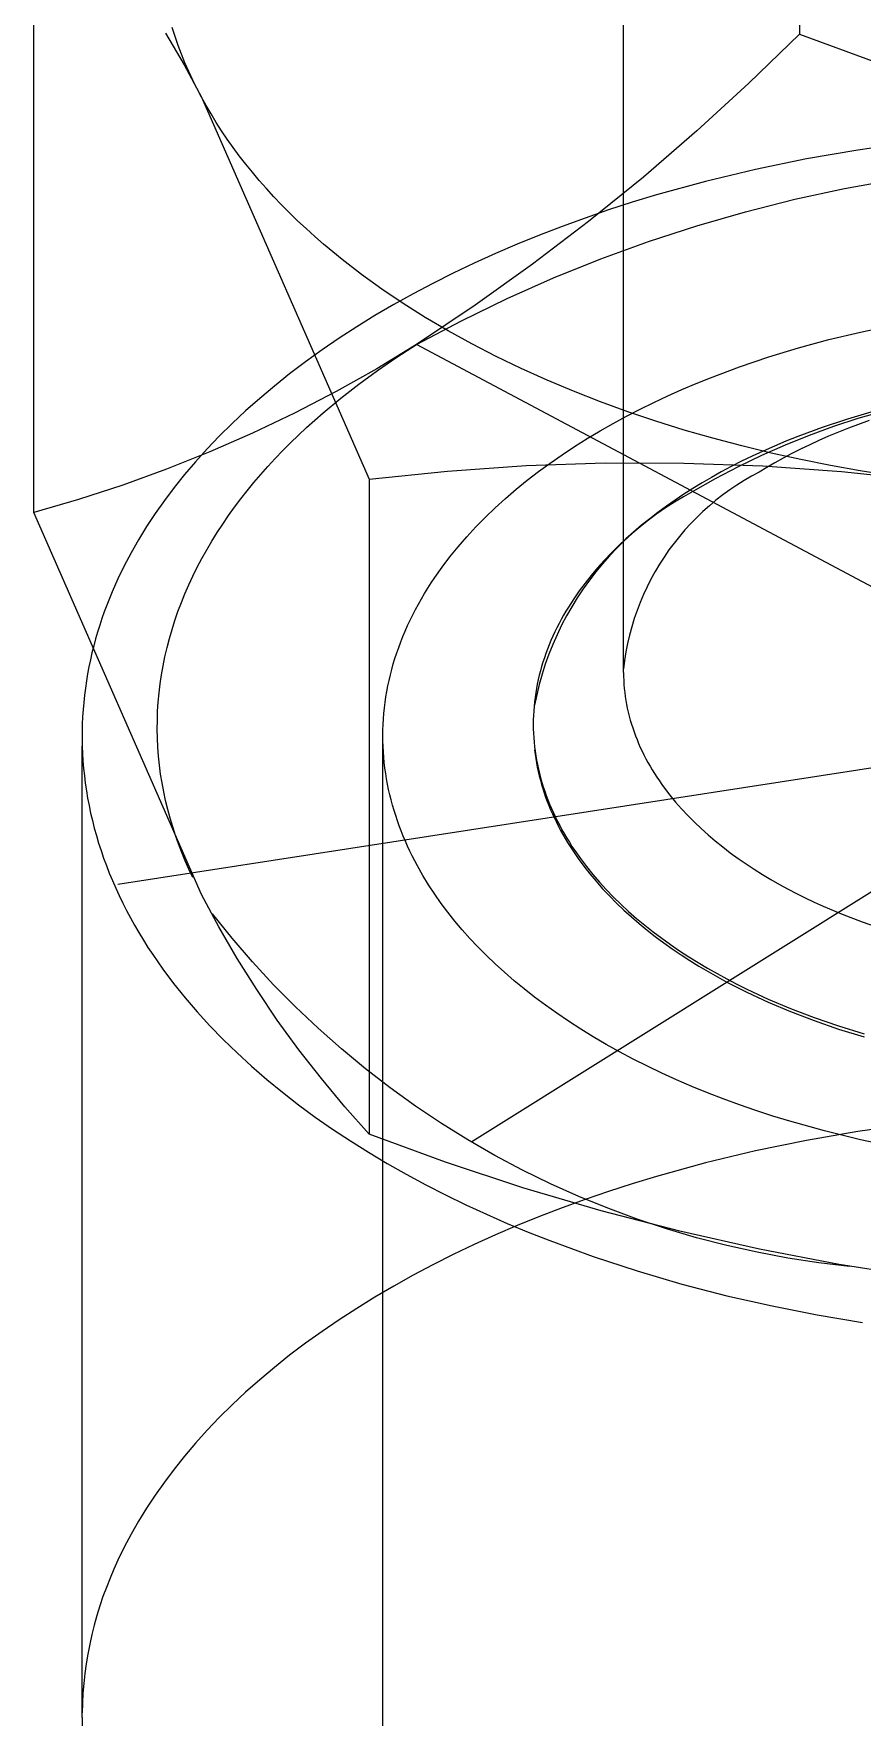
# Model space of a CAD drawing. Header units: inches. Extents: x -4 to 200, y 0 to 129.
# Drawn here: x 168.0906 to 168.2841, y 85.8769 to 86.2705 of the extents above; entities that cross this region are included whole.
import ezdxf

# ---------------------------------------------------------------- set-up
doc = ezdxf.new("R2010")
doc.units = ezdxf.units.IN
doc.layers.add('ZANO_R', color=7, linetype='Continuous', lineweight=0)

msp = doc.modelspace()

# ---------------------------------------------------------------- linework, layer by layer
at = {"layer": 'ZANO_R'}
for p, q in [((168.2694, 86.42348), (168.2694, 86.27037)), ((168.22832, 86.12117), (168.22832, 86.40963)), ((168.09058, 86.15854), (168.09058, 86.31165)), ((168.12358, 86.2698), (168.12292, 86.27188)), ((168.12138, 86.27058), (168.12569, 86.26318)), ((168.12431, 86.26773), (168.12358, 86.2698)), ((168.12508, 86.26567), (168.12431, 86.26773)), ((168.2694, 86.27037), (168.2576, 86.25887)), ((168.2694, 86.27037), (168.28725, 86.26381)), ((168.12591, 86.26363), (168.12508, 86.26567)), ((168.12569, 86.26318), (168.12975, 86.25563)), ((168.1268, 86.26161), (168.12591, 86.26363)), ((168.12773, 86.2596), (168.1268, 86.26161)), ((168.12872, 86.25761), (168.12773, 86.2596)), ((168.12975, 86.25563), (168.12872, 86.25761)), ((168.13084, 86.25367), (168.12975, 86.25563)), ((168.12975, 86.25563), (168.16892, 86.16632)), ((168.2576, 86.25887), (168.24545, 86.24773)), ((168.13199, 86.2517), (168.13084, 86.25367)), ((168.13319, 86.24974), (168.13199, 86.2517)), ((168.13446, 86.24778), (168.13319, 86.24974)), ((168.13578, 86.24583), (168.13446, 86.24778)), ((168.24545, 86.24773), (168.23298, 86.23696)), ((168.13716, 86.24389), (168.13578, 86.24583)), ((168.1386, 86.24195), (168.13716, 86.24389)), ((168.29519, 86.245), (168.28308, 86.24328)), ((168.1401, 86.24001), (168.1386, 86.24195)), ((168.14166, 86.23809), (168.1401, 86.24001)), ((168.27105, 86.2412), (168.25916, 86.23875)), ((168.28308, 86.24328), (168.27105, 86.2412)), ((168.14327, 86.23617), (168.14166, 86.23809)), ((168.14495, 86.23426), (168.14327, 86.23617)), ((168.23298, 86.23696), (168.22018, 86.22657)), ((168.24746, 86.23594), (168.23599, 86.23277)), ((168.25916, 86.23875), (168.24746, 86.23594)), ((168.27993, 86.23426), (168.29161, 86.23635)), ((168.14668, 86.23237), (168.14495, 86.23426)), ((168.14847, 86.23048), (168.14668, 86.23237)), ((168.23599, 86.23277), (168.23036, 86.23106)), ((168.25682, 86.22886), (168.26833, 86.23176)), ((168.26833, 86.23176), (168.27993, 86.23426)), ((168.15032, 86.22861), (168.14847, 86.23048)), ((168.15222, 86.22675), (168.15032, 86.22861)), ((168.22481, 86.22926), (168.21934, 86.22738)), ((168.23036, 86.23106), (168.22481, 86.22926)), ((168.24542, 86.22557), (168.25682, 86.22886)), ((168.15419, 86.2249), (168.15222, 86.22675)), ((168.15621, 86.22307), (168.15419, 86.2249)), ((168.22018, 86.22657), (168.20708, 86.21658)), ((168.21396, 86.22543), (168.20867, 86.22339)), ((168.21934, 86.22738), (168.21396, 86.22543)), ((168.23414, 86.22189), (168.24542, 86.22557)), ((168.15828, 86.22126), (168.15621, 86.22307)), ((168.1626, 86.21768), (168.15828, 86.22126)), ((168.20348, 86.22128), (168.19839, 86.21909)), ((168.20867, 86.22339), (168.20348, 86.22128)), ((168.22299, 86.21782), (168.23414, 86.22189)), ((168.16714, 86.21417), (168.1626, 86.21768)), ((168.19341, 86.21683), (168.18854, 86.2145)), ((168.19839, 86.21909), (168.19341, 86.21683)), ((168.20708, 86.21658), (168.19368, 86.20699)), ((168.21199, 86.21338), (168.22299, 86.21782)), ((168.17189, 86.21074), (168.16714, 86.21417)), ((168.18379, 86.21211), (168.17916, 86.20966)), ((168.18854, 86.2145), (168.18379, 86.21211)), ((168.20115, 86.20855), (168.21199, 86.21338)), ((168.17685, 86.2074), (168.17189, 86.21074)), ((168.17916, 86.20966), (168.17465, 86.20714)), ((168.19048, 86.20336), (168.20115, 86.20855)), ((168.17027, 86.20457), (168.16601, 86.20194)), ((168.17465, 86.20714), (168.17027, 86.20457)), ((168.182, 86.20415), (168.17685, 86.2074)), ((168.19368, 86.20699), (168.17999, 86.1978)), ((168.18735, 86.201), (168.182, 86.20415)), ((168.19288, 86.01154), (168.5026, 86.20525)), ((168.16601, 86.20194), (168.16189, 86.19926)), ((168.17999, 86.1978), (168.19048, 86.20336)), ((168.19288, 86.19795), (168.18735, 86.201)), ((168.27629, 86.19895), (168.28364, 86.20073)), ((168.28364, 86.20073), (168.29125, 86.20233)), ((168.15791, 86.19654), (168.15406, 86.19377)), ((168.16189, 86.19926), (168.15791, 86.19654)), ((168.17999, 86.1978), (168.17068, 86.19216)), ((168.17536, 86.19482), (168.17999, 86.1978)), ((168.51549, 86.01899), (168.17999, 86.1978)), ((168.19859, 86.19501), (168.19288, 86.19795)), ((168.26229, 86.19491), (168.26921, 86.19702)), ((168.26921, 86.19702), (168.27629, 86.19895)), ((168.15406, 86.19377), (168.15035, 86.19096)), ((168.17068, 86.19216), (168.16119, 86.18683)), ((168.17086, 86.19173), (168.17536, 86.19482)), ((168.20445, 86.19219), (168.19859, 86.19501)), ((168.21048, 86.18948), (168.20445, 86.19219)), ((168.24862, 86.19003), (168.25541, 86.19258)), ((168.25541, 86.19258), (168.26229, 86.19491)), ((168.15035, 86.19096), (168.14678, 86.18811)), ((168.16227, 86.18525), (168.16649, 86.18854)), ((168.16649, 86.18854), (168.17086, 86.19173)), ((168.21664, 86.18689), (168.21048, 86.18948)), ((168.24194, 86.18726), (168.24527, 86.18867)), ((168.24527, 86.18867), (168.24862, 86.19003)), ((168.14336, 86.18523), (168.14007, 86.18232)), ((168.14678, 86.18811), (168.14336, 86.18523)), ((168.16119, 86.18683), (168.15152, 86.1818)), ((168.1582, 86.18187), (168.16227, 86.18525)), ((168.22294, 86.18443), (168.21664, 86.18689)), ((168.22935, 86.1821), (168.22294, 86.18443)), ((168.2354, 86.18426), (168.23865, 86.18579)), ((168.23865, 86.18579), (168.24194, 86.18726)), ((168.14007, 86.18232), (168.13693, 86.17938)), ((168.15152, 86.1818), (168.1417, 86.1771)), ((168.15429, 86.17839), (168.1582, 86.18187)), ((168.22591, 86.17935), (168.22902, 86.18104)), ((168.22902, 86.18104), (168.23219, 86.18268)), ((168.23588, 86.1799), (168.22935, 86.1821)), ((168.23219, 86.18268), (168.2354, 86.18426)), ((168.28066, 86.18039), (168.27472, 86.17842)), ((168.28306, 86.1805), (168.27732, 86.17864)), ((168.28684, 86.18222), (168.28066, 86.18039)), ((168.28887, 86.18217), (168.28306, 86.1805)), ((168.13393, 86.17641), (168.13108, 86.17343)), ((168.1417, 86.1771), (168.13173, 86.17272)), ((168.13693, 86.17938), (168.13393, 86.17641)), ((168.15056, 86.17483), (168.1524, 86.17662)), ((168.1524, 86.17662), (168.15429, 86.17839)), ((168.21984, 86.17581), (168.22285, 86.17761)), ((168.22285, 86.17761), (168.22591, 86.17935)), ((168.2425, 86.17783), (168.23588, 86.1799)), ((168.24921, 86.1759), (168.2425, 86.17783)), ((168.27164, 86.17658), (168.26604, 86.17432)), ((168.27472, 86.17842), (168.26902, 86.17631)), ((168.27732, 86.17864), (168.27164, 86.17658)), ((168.27849, 86.17734), (168.2762, 86.17638)), ((168.28083, 86.17828), (168.27849, 86.17734)), ((168.28567, 86.18007), (168.28083, 86.17828)), ((168.13173, 86.17272), (168.12162, 86.16867)), ((168.13108, 86.17343), (168.12837, 86.17042)), ((168.147, 86.17118), (168.14875, 86.17301)), ((168.14875, 86.17301), (168.15056, 86.17483)), ((168.21403, 86.17206), (168.2169, 86.17396)), ((168.2169, 86.17396), (168.21984, 86.17581)), ((168.25598, 86.17411), (168.24921, 86.1759)), ((168.26282, 86.17245), (168.25598, 86.17411)), ((168.26095, 86.17291), (168.2584, 86.17172)), ((168.26604, 86.17432), (168.26052, 86.17188)), ((168.26358, 86.17407), (168.26095, 86.17291)), ((168.26626, 86.1752), (168.26358, 86.17407)), ((168.26902, 86.17631), (168.26626, 86.1752)), ((168.26969, 86.17335), (168.26763, 86.1723)), ((168.2718, 86.17438), (168.26969, 86.17335)), ((168.27397, 86.17539), (168.2718, 86.17438)), ((168.2762, 86.17638), (168.27397, 86.17539)), ((168.12162, 86.16867), (168.11139, 86.16496)), ((168.12837, 86.17042), (168.1258, 86.16741)), ((168.14363, 86.16745), (168.14529, 86.16932)), ((168.14529, 86.16932), (168.147, 86.17118)), ((168.18724, 86.16823), (168.20561, 86.1695)), ((168.20561, 86.1695), (168.22401, 86.17012)), ((168.20849, 86.16811), (168.21123, 86.17011)), ((168.21123, 86.17011), (168.21403, 86.17206)), ((168.22401, 86.17012), (168.24242, 86.17011)), ((168.24242, 86.17011), (168.26083, 86.16946)), ((168.25509, 86.16924), (168.24975, 86.16642)), ((168.25349, 86.16928), (168.25114, 86.16802)), ((168.25591, 86.17051), (168.25349, 86.16928)), ((168.26052, 86.17188), (168.25509, 86.16924)), ((168.2584, 86.17172), (168.25591, 86.17051)), ((168.26182, 86.16905), (168.26, 86.16794)), ((168.26083, 86.16946), (168.27919, 86.16816)), ((168.26369, 86.17015), (168.26182, 86.16905)), ((168.26971, 86.17093), (168.26282, 86.17245)), ((168.26563, 86.17123), (168.26369, 86.17015)), ((168.26763, 86.1723), (168.26563, 86.17123)), ((168.27663, 86.16955), (168.26971, 86.17093)), ((168.28358, 86.1683), (168.27663, 86.16955)), ((168.11139, 86.16496), (168.10104, 86.16158)), ((168.1258, 86.16741), (168.12337, 86.16438)), ((168.14046, 86.16364), (168.14202, 86.16555)), ((168.14202, 86.16555), (168.14363, 86.16745)), ((168.16892, 86.16632), (168.18724, 86.16823)), ((168.16892, 86.16632), (168.16892, 86.01321)), ((168.20326, 86.16397), (168.20584, 86.16607)), ((168.20584, 86.16607), (168.20849, 86.16811)), ((168.24975, 86.16642), (168.24451, 86.16342)), ((168.24665, 86.16545), (168.24451, 86.16414)), ((168.24886, 86.16675), (168.24665, 86.16545)), ((168.25114, 86.16802), (168.24886, 86.16675)), ((168.25479, 86.16493), (168.25312, 86.16381)), ((168.25649, 86.16599), (168.25479, 86.16493)), ((168.25823, 86.167), (168.25649, 86.16599)), ((168.26, 86.16794), (168.25823, 86.167)), ((168.27919, 86.16816), (168.2975, 86.16622)), ((168.29054, 86.1672), (168.28358, 86.1683)), ((168.10104, 86.16158), (168.09058, 86.15854)), ((168.12109, 86.16134), (168.11894, 86.15829)), ((168.12337, 86.16438), (168.12109, 86.16134)), ((168.13749, 86.15977), (168.13895, 86.16171)), ((168.13895, 86.16171), (168.14046, 86.16364)), ((168.19837, 86.15965), (168.20077, 86.16183)), ((168.20077, 86.16183), (168.20326, 86.16397)), ((168.24022, 86.16097), (168.23814, 86.15963)), ((168.24037, 86.16143), (168.23835, 86.16002)), ((168.24235, 86.16223), (168.24022, 86.16097)), ((168.24242, 86.16281), (168.24037, 86.16143)), ((168.24451, 86.16342), (168.24235, 86.16223)), ((168.24451, 86.16414), (168.24242, 86.16281)), ((168.24991, 86.16141), (168.24837, 86.16013)), ((168.2515, 86.16264), (168.24991, 86.16141)), ((168.25312, 86.16381), (168.2515, 86.16264)), ((168.12975, 86.06922), (168.09058, 86.15854)), ((168.11894, 86.15829), (168.11693, 86.15524)), ((168.13474, 86.15583), (168.13609, 86.15781)), ((168.13609, 86.15781), (168.13749, 86.15977)), ((168.19384, 86.15517), (168.19606, 86.15743)), ((168.19606, 86.15743), (168.19837, 86.15965)), ((168.23413, 86.15675), (168.2322, 86.15521)), ((168.23443, 86.15708), (168.23253, 86.15555)), ((168.23611, 86.15823), (168.23413, 86.15675)), ((168.23637, 86.15857), (168.23443, 86.15708)), ((168.23814, 86.15963), (168.23611, 86.15823)), ((168.23835, 86.16002), (168.23637, 86.15857)), ((168.24543, 86.15741), (168.24403, 86.15597)), ((168.24688, 86.15879), (168.24543, 86.15741)), ((168.24837, 86.16013), (168.24688, 86.15879)), ((168.11693, 86.15524), (168.11506, 86.15219)), ((168.13219, 86.15183), (168.13344, 86.15384)), ((168.13344, 86.15384), (168.13474, 86.15583)), ((168.18969, 86.15053), (168.19171, 86.15287)), ((168.19171, 86.15287), (168.19384, 86.15517)), ((168.23033, 86.1536), (168.22851, 86.15193)), ((168.23069, 86.15398), (168.22889, 86.15238)), ((168.2322, 86.15521), (168.23033, 86.1536)), ((168.23253, 86.15555), (168.23069, 86.15398)), ((168.24137, 86.15297), (168.24013, 86.1514)), ((168.24267, 86.15449), (168.24137, 86.15297)), ((168.24403, 86.15597), (168.24267, 86.15449)), ((168.11333, 86.14915), (168.11173, 86.1461)), ((168.11506, 86.15219), (168.11333, 86.14915)), ((168.12987, 86.14778), (168.131, 86.14981)), ((168.131, 86.14981), (168.13219, 86.15183)), ((168.18777, 86.14816), (168.18969, 86.15053)), ((168.22547, 86.14907), (168.22384, 86.14736)), ((168.22675, 86.1502), (168.22505, 86.14841)), ((168.22715, 86.15074), (168.22547, 86.14907)), ((168.22851, 86.15193), (168.22675, 86.1502)), ((168.22889, 86.15238), (168.22715, 86.15074)), ((168.23893, 86.14979), (168.23779, 86.14813)), ((168.24013, 86.1514), (168.23893, 86.14979)), ((168.11173, 86.1461), (168.11026, 86.14307)), ((168.11026, 86.07165), (168.58523, 86.14513)), ((168.12777, 86.14368), (168.12879, 86.14574)), ((168.12879, 86.14574), (168.12987, 86.14778)), ((168.18424, 86.14333), (168.18595, 86.14576)), ((168.18595, 86.14576), (168.18777, 86.14816)), ((168.22227, 86.14562), (168.22077, 86.14385)), ((168.22341, 86.14656), (168.22184, 86.14465)), ((168.22384, 86.14736), (168.22227, 86.14562)), ((168.22505, 86.14841), (168.22341, 86.14656)), ((168.23671, 86.14645), (168.23569, 86.14472)), ((168.23779, 86.14813), (168.23671, 86.14645)), ((168.11026, 86.14307), (168.1089, 86.14002)), ((168.12591, 86.13955), (168.12681, 86.14162)), ((168.12681, 86.14162), (168.12777, 86.14368)), ((168.18263, 86.14088), (168.18342, 86.14211)), ((168.18342, 86.14211), (168.18424, 86.14333)), ((168.21934, 86.14204), (168.21797, 86.14021)), ((168.22034, 86.14269), (168.2189, 86.14069)), ((168.22077, 86.14385), (168.21934, 86.14204)), ((168.22184, 86.14465), (168.22034, 86.14269)), ((168.23383, 86.14117), (168.23299, 86.13935)), ((168.23473, 86.14296), (168.23383, 86.14117)), ((168.23569, 86.14472), (168.23473, 86.14296)), ((168.10826, 86.13847), (168.10765, 86.13692)), ((168.1089, 86.14002), (168.10826, 86.13847)), ((168.12427, 86.13538), (168.12506, 86.13747)), ((168.12506, 86.13747), (168.12591, 86.13955)), ((168.17976, 86.1359), (168.18043, 86.13715)), ((168.18043, 86.13715), (168.18114, 86.1384)), ((168.18114, 86.1384), (168.18187, 86.13964)), ((168.18187, 86.13964), (168.18263, 86.14088)), ((168.21668, 86.13834), (168.21546, 86.13645)), ((168.21753, 86.13863), (168.21624, 86.13653)), ((168.21797, 86.14021), (168.21668, 86.13834)), ((168.2189, 86.14069), (168.21753, 86.13863)), ((168.23221, 86.1375), (168.23149, 86.13563)), ((168.23299, 86.13935), (168.23221, 86.1375)), ((168.10652, 86.13378), (168.10599, 86.1322)), ((168.10707, 86.13536), (168.10652, 86.13378)), ((168.10765, 86.13692), (168.10707, 86.13536)), ((168.12288, 86.13118), (168.12355, 86.13328)), ((168.12355, 86.13328), (168.12427, 86.13538)), ((168.1779, 86.13211), (168.17849, 86.13338)), ((168.17849, 86.13338), (168.17911, 86.13464)), ((168.17911, 86.13464), (168.17976, 86.1359)), ((168.21378, 86.13356), (168.21326, 86.13259)), ((168.21432, 86.13453), (168.21378, 86.13356)), ((168.21502, 86.13438), (168.21387, 86.13219)), ((168.21488, 86.13549), (168.21432, 86.13453)), ((168.21546, 86.13645), (168.21488, 86.13549)), ((168.21624, 86.13653), (168.21502, 86.13438)), ((168.23084, 86.13373), (168.23026, 86.13181)), ((168.23149, 86.13563), (168.23084, 86.13373)), ((168.1055, 86.1306), (168.10503, 86.129)), ((168.10599, 86.1322), (168.1055, 86.1306)), ((168.12227, 86.12907), (168.12288, 86.13118)), ((168.17629, 86.12829), (168.1768, 86.12957)), ((168.1768, 86.12957), (168.17733, 86.13084)), ((168.17733, 86.13084), (168.1779, 86.13211)), ((168.21181, 86.12963), (168.21137, 86.12863)), ((168.21227, 86.13062), (168.21181, 86.12963)), ((168.2128, 86.12997), (168.21181, 86.1277)), ((168.21275, 86.13161), (168.21227, 86.13062)), ((168.21326, 86.13259), (168.21275, 86.13161)), ((168.21387, 86.13219), (168.2128, 86.12997)), ((168.22974, 86.12988), (168.22929, 86.12792)), ((168.23026, 86.13181), (168.22974, 86.12988)), ((168.10419, 86.12576), (168.10382, 86.12412)), ((168.1046, 86.12738), (168.10419, 86.12576)), ((168.10503, 86.129), (168.1046, 86.12738)), ((168.12122, 86.12484), (168.12172, 86.12696)), ((168.12172, 86.12696), (168.12227, 86.12907)), ((168.17495, 86.12445), (168.17537, 86.12573)), ((168.17537, 86.12573), (168.17582, 86.12701)), ((168.17582, 86.12701), (168.17629, 86.12829)), ((168.21018, 86.12562), (168.20983, 86.1246)), ((168.21089, 86.12541), (168.21006, 86.12309)), ((168.21056, 86.12663), (168.21018, 86.12562)), ((168.21096, 86.12763), (168.21056, 86.12663)), ((168.21181, 86.1277), (168.21089, 86.12541)), ((168.21137, 86.12863), (168.21096, 86.12763)), ((168.2289, 86.12596), (168.22858, 86.12398)), ((168.22929, 86.12792), (168.2289, 86.12596)), ((168.10347, 86.12248), (168.10316, 86.12083)), ((168.10382, 86.12412), (168.10347, 86.12248)), ((168.12042, 86.12061), (168.12079, 86.12272)), ((168.12079, 86.12272), (168.12122, 86.12484)), ((168.17387, 86.12059), (168.1742, 86.12188)), ((168.1742, 86.12188), (168.17456, 86.12316)), ((168.17456, 86.12316), (168.17495, 86.12445)), ((168.2089, 86.12153), (168.20864, 86.12051)), ((168.20919, 86.12256), (168.2089, 86.12153)), ((168.2095, 86.12358), (168.20919, 86.12256)), ((168.21006, 86.12309), (168.2093, 86.12073)), ((168.20983, 86.1246), (168.2095, 86.12358)), ((168.22858, 86.12398), (168.22833, 86.12199)), ((168.10264, 86.11751), (168.10243, 86.11583)), ((168.10289, 86.11917), (168.10264, 86.11751)), ((168.10316, 86.12083), (168.10289, 86.11917)), ((168.11986, 86.11636), (168.12011, 86.11848)), ((168.12011, 86.11848), (168.12042, 86.12061)), ((168.17305, 86.11672), (168.17329, 86.11801)), ((168.17329, 86.11801), (168.17357, 86.1193)), ((168.17357, 86.1193), (168.17387, 86.12059)), ((168.20798, 86.1174), (168.20781, 86.11636)), ((168.20818, 86.11844), (168.20798, 86.1174)), ((168.20863, 86.11836), (168.20804, 86.11596)), ((168.2084, 86.11947), (168.20818, 86.11844)), ((168.20864, 86.12051), (168.2084, 86.11947)), ((168.2093, 86.12073), (168.20863, 86.11836)), ((168.22832, 86.12117), (168.22833, 86.12024)), ((168.22833, 86.12024), (168.22837, 86.1193)), ((168.22837, 86.1193), (168.22842, 86.11837)), ((168.22842, 86.11837), (168.2285, 86.11743)), ((168.2285, 86.11743), (168.2286, 86.1165)), ((168.10225, 86.11415), (168.10211, 86.11246)), ((168.10243, 86.11583), (168.10225, 86.11415)), ((168.11953, 86.11212), (168.11966, 86.11424)), ((168.11966, 86.11424), (168.11986, 86.11636)), ((168.17249, 86.11285), (168.17265, 86.11414)), ((168.17265, 86.11414), (168.17283, 86.11543)), ((168.17283, 86.11543), (168.17305, 86.11672)), ((168.20753, 86.11427), (168.20743, 86.11323)), ((168.20804, 86.11596), (168.20753, 86.11354)), ((168.20766, 86.11532), (168.20753, 86.11427)), ((168.20781, 86.11636), (168.20766, 86.11532)), ((168.2286, 86.1165), (168.22872, 86.11557)), ((168.22872, 86.11557), (168.22886, 86.11463)), ((168.22886, 86.11463), (168.22902, 86.1137)), ((168.22902, 86.1137), (168.22921, 86.11278)), ((168.102, 86.11077), (168.10192, 86.10906)), ((168.10211, 86.11246), (168.102, 86.11077)), ((168.11944, 86.1079), (168.11946, 86.11001)), ((168.11946, 86.11001), (168.11953, 86.11212)), ((168.17219, 86.10899), (168.17226, 86.11028)), ((168.17226, 86.11028), (168.17236, 86.11156)), ((168.17236, 86.11156), (168.17249, 86.11285)), ((168.20726, 86.11008), (168.20725, 86.10903)), ((168.20729, 86.11113), (168.20726, 86.11008)), ((168.20735, 86.11218), (168.20729, 86.11113)), ((168.20743, 86.11323), (168.20735, 86.11218)), ((168.22921, 86.11278), (168.22942, 86.11185)), ((168.22942, 86.11185), (168.22965, 86.11093)), ((168.22965, 86.11093), (168.2299, 86.11001)), ((168.2299, 86.11001), (168.23017, 86.10909)), ((168.10192, 86.10906), (168.10188, 86.10736)), ((168.10188, 86.10736), (168.10188, 86.10564)), ((168.10188, 86.10564), (168.10191, 86.10392)), ((168.11948, 86.10579), (168.11944, 86.1079)), ((168.11959, 86.10368), (168.11948, 86.10579)), ((168.17212, 86.10643), (168.17214, 86.10771)), ((168.17214, 86.10515), (168.17212, 86.10643)), ((168.17214, 86.10771), (168.17219, 86.10899)), ((168.20725, 86.10903), (168.20726, 86.10798)), ((168.20726, 86.10798), (168.2073, 86.10693)), ((168.2073, 86.10693), (168.20736, 86.10588)), ((168.20736, 86.10588), (168.20744, 86.10484)), ((168.23017, 86.10909), (168.23046, 86.10817)), ((168.23046, 86.10817), (168.23078, 86.10726)), ((168.23078, 86.10726), (168.23111, 86.10635)), ((168.23111, 86.10635), (168.23147, 86.10545)), ((168.10188, 85.8769), (168.10188, 86.10392)), ((168.10191, 86.10392), (168.10198, 86.1022)), ((168.10198, 86.1022), (168.10209, 86.10047)), ((168.11974, 86.10158), (168.11959, 86.10368)), ((168.17212, 82.66494), (168.17212, 86.10515)), ((168.17218, 86.10388), (168.17214, 86.10515)), ((168.17224, 86.10261), (168.17218, 86.10388)), ((168.17234, 86.10134), (168.17224, 86.10261)), ((168.20744, 86.10484), (168.20755, 86.10379)), ((168.20755, 86.10379), (168.20768, 86.10274)), ((168.20755, 86.10306), (168.20768, 86.10204)), ((168.20768, 86.10274), (168.20784, 86.10169)), ((168.20768, 86.10204), (168.20783, 86.10103)), ((168.20784, 86.10169), (168.20802, 86.10065)), ((168.23147, 86.10545), (168.23185, 86.10455)), ((168.23185, 86.10455), (168.23224, 86.10365)), ((168.23224, 86.10365), (168.23266, 86.10276)), ((168.23266, 86.10276), (168.2331, 86.10187)), ((168.2331, 86.10187), (168.23355, 86.10099)), ((168.10209, 86.10047), (168.10223, 86.09874)), ((168.10223, 86.09874), (168.10241, 86.097)), ((168.11996, 86.09949), (168.11974, 86.10158)), ((168.12023, 86.0974), (168.11996, 86.09949)), ((168.17246, 86.10007), (168.17234, 86.10134)), ((168.17261, 86.09881), (168.17246, 86.10007)), ((168.17278, 86.09756), (168.17261, 86.09881)), ((168.20783, 86.10103), (168.208, 86.10002)), ((168.208, 86.10002), (168.20819, 86.09901)), ((168.20802, 86.10065), (168.20822, 86.09961)), ((168.20819, 86.09901), (168.20841, 86.098)), ((168.20822, 86.09961), (168.20844, 86.09857)), ((168.20841, 86.098), (168.20864, 86.097)), ((168.20844, 86.09857), (168.20869, 86.09753)), ((168.23355, 86.10099), (168.23403, 86.10011)), ((168.23403, 86.10011), (168.23452, 86.09924)), ((168.23452, 86.09924), (168.23504, 86.09837)), ((168.23504, 86.09837), (168.23557, 86.09751)), ((168.10241, 86.097), (168.10263, 86.09526)), ((168.10263, 86.09526), (168.10288, 86.09352)), ((168.12056, 86.09533), (168.12023, 86.0974)), ((168.12095, 86.09326), (168.12056, 86.09533)), ((168.17299, 86.09631), (168.17278, 86.09756)), ((168.17321, 86.09506), (168.17299, 86.09631)), ((168.17347, 86.09382), (168.17321, 86.09506)), ((168.17375, 86.09258), (168.17347, 86.09382)), ((168.20864, 86.097), (168.2089, 86.09599)), ((168.20869, 86.09753), (168.20896, 86.0965)), ((168.2089, 86.09599), (168.20918, 86.09499)), ((168.20896, 86.0965), (168.20925, 86.09546)), ((168.20918, 86.09499), (168.20948, 86.094)), ((168.20925, 86.09546), (168.20957, 86.09443)), ((168.20948, 86.094), (168.2098, 86.093)), ((168.20957, 86.09443), (168.20991, 86.09341)), ((168.23557, 86.09751), (168.23612, 86.09666)), ((168.23612, 86.09666), (168.2367, 86.09581)), ((168.2367, 86.09581), (168.23728, 86.09497)), ((168.23728, 86.09497), (168.23789, 86.09413)), ((168.23789, 86.09413), (168.23915, 86.09248)), ((168.10288, 86.09352), (168.10317, 86.09177)), ((168.10317, 86.09177), (168.10351, 86.09002)), ((168.10351, 86.09002), (168.10388, 86.08827)), ((168.12139, 86.0912), (168.12095, 86.09326)), ((168.12189, 86.08915), (168.12139, 86.0912)), ((168.17405, 86.09135), (168.17375, 86.09258)), ((168.17438, 86.09013), (168.17405, 86.09135)), ((168.17474, 86.08891), (168.17438, 86.09013)), ((168.2098, 86.093), (168.21014, 86.09201)), ((168.20991, 86.09341), (168.21027, 86.09239)), ((168.21014, 86.09201), (168.21051, 86.09102)), ((168.21027, 86.09239), (168.21065, 86.09137)), ((168.21051, 86.09102), (168.21089, 86.09004)), ((168.21065, 86.09137), (168.21106, 86.09035)), ((168.21089, 86.09004), (168.2113, 86.08906)), ((168.21106, 86.09035), (168.21149, 86.08935)), ((168.23915, 86.09248), (168.24048, 86.09086)), ((168.24048, 86.09086), (168.24188, 86.08926)), ((168.10388, 86.08827), (168.10428, 86.08652)), ((168.10428, 86.08652), (168.10473, 86.08476)), ((168.12244, 86.08711), (168.12189, 86.08915)), ((168.12304, 86.08508), (168.12244, 86.08711)), ((168.17512, 86.08769), (168.17474, 86.08891)), ((168.17552, 86.08649), (168.17512, 86.08769)), ((168.17595, 86.08529), (168.17552, 86.08649)), ((168.2113, 86.08906), (168.21172, 86.08808)), ((168.21149, 86.08935), (168.21194, 86.08834)), ((168.21172, 86.08808), (168.21217, 86.08711)), ((168.21194, 86.08834), (168.21241, 86.08734)), ((168.21217, 86.08711), (168.21264, 86.08614)), ((168.21241, 86.08734), (168.2129, 86.08634)), ((168.21264, 86.08614), (168.21312, 86.08518)), ((168.2129, 86.08634), (168.21342, 86.08535)), ((168.24188, 86.08926), (168.24334, 86.0877)), ((168.24334, 86.0877), (168.24486, 86.08617)), ((168.24486, 86.08617), (168.24643, 86.08467)), ((168.10473, 86.08476), (168.10522, 86.08301)), ((168.10522, 86.08301), (168.10575, 86.08125)), ((168.12369, 86.08307), (168.12304, 86.08508)), ((168.1244, 86.08106), (168.12369, 86.08307)), ((168.1764, 86.0841), (168.17595, 86.08529)), ((168.17687, 86.08291), (168.1764, 86.0841)), ((168.17737, 86.08174), (168.17687, 86.08291)), ((168.21312, 86.08518), (168.21363, 86.08423)), ((168.21342, 86.08535), (168.21395, 86.08437)), ((168.21363, 86.08423), (168.21416, 86.08327)), ((168.21395, 86.08437), (168.21451, 86.08339)), ((168.21416, 86.08327), (168.2147, 86.08233)), ((168.21451, 86.08339), (168.21508, 86.08242)), ((168.2147, 86.08233), (168.21526, 86.08139)), ((168.21508, 86.08242), (168.21568, 86.08145)), ((168.24643, 86.08467), (168.24806, 86.0832)), ((168.24806, 86.0832), (168.24975, 86.08177)), ((168.10575, 86.08125), (168.10631, 86.0795)), ((168.10631, 86.0795), (168.10692, 86.07774)), ((168.12516, 86.07907), (168.1244, 86.08106)), ((168.12597, 86.0771), (168.12516, 86.07907)), ((168.17789, 86.08057), (168.17737, 86.08174)), ((168.17843, 86.0794), (168.17789, 86.08057)), ((168.17899, 86.07825), (168.17843, 86.0794)), ((168.17958, 86.0771), (168.17899, 86.07825)), ((168.21526, 86.08139), (168.21645, 86.07952)), ((168.21568, 86.08145), (168.21629, 86.08049)), ((168.21629, 86.08049), (168.21693, 86.07954)), ((168.21645, 86.07952), (168.21771, 86.07768)), ((168.21693, 86.07954), (168.21826, 86.07765)), ((168.24975, 86.08177), (168.25148, 86.08037)), ((168.25148, 86.08037), (168.25325, 86.07901)), ((168.25325, 86.07901), (168.25507, 86.07768)), ((168.10692, 86.07774), (168.10756, 86.07599)), ((168.10756, 86.07599), (168.10824, 86.07424)), ((168.10824, 86.07424), (168.10897, 86.07249)), ((168.12683, 86.07514), (168.12597, 86.0771)), ((168.12773, 86.07319), (168.12683, 86.07514)), ((168.18018, 86.07597), (168.17958, 86.0771)), ((168.18146, 86.07372), (168.18018, 86.07597)), ((168.21771, 86.07768), (168.21904, 86.07587)), ((168.21826, 86.07765), (168.21966, 86.07579)), ((168.21904, 86.07587), (168.22043, 86.07409)), ((168.21966, 86.07579), (168.22114, 86.07396)), ((168.22043, 86.07409), (168.2219, 86.07233)), ((168.25507, 86.07768), (168.25693, 86.0764)), ((168.25693, 86.0764), (168.25883, 86.07514)), ((168.25883, 86.07514), (168.26076, 86.07393)), ((168.10897, 86.07249), (168.10973, 86.07074)), ((168.10973, 86.07074), (168.11053, 86.069)), ((168.18281, 86.0715), (168.18146, 86.07372)), ((168.18424, 86.06932), (168.18281, 86.0715)), ((168.22114, 86.07396), (168.22268, 86.07216)), ((168.2219, 86.07233), (168.22343, 86.0706)), ((168.22268, 86.07216), (168.2243, 86.07039)), ((168.22343, 86.0706), (168.22502, 86.0689)), ((168.2243, 86.07039), (168.22598, 86.06866)), ((168.26076, 86.07393), (168.26273, 86.07275)), ((168.26273, 86.07275), (168.26472, 86.07161)), ((168.26472, 86.07161), (168.26674, 86.07051)), ((168.26674, 86.07051), (168.26871, 86.06948)), ((168.11053, 86.069), (168.11138, 86.06725)), ((168.11138, 86.06725), (168.11226, 86.06552)), ((168.13382, 86.06168), (168.12975, 86.06922)), ((168.18574, 86.06718), (168.18424, 86.06932)), ((168.18732, 86.06508), (168.18574, 86.06718)), ((168.22502, 86.0689), (168.22668, 86.06724)), ((168.22598, 86.06866), (168.22772, 86.06696)), ((168.22668, 86.06724), (168.22839, 86.06561)), ((168.22772, 86.06696), (168.22952, 86.0653)), ((168.26871, 86.06948), (168.27073, 86.06848)), ((168.27073, 86.06848), (168.27281, 86.06748)), ((168.27281, 86.06748), (168.27495, 86.06651)), ((168.27495, 86.06651), (168.27939, 86.06463)), ((168.11226, 86.06552), (168.11318, 86.06378)), ((168.11318, 86.06378), (168.11415, 86.06205)), ((168.1369, 86.05904), (168.13234, 86.06472)), ((168.18896, 86.06301), (168.18732, 86.06508)), ((168.19066, 86.06099), (168.18896, 86.06301)), ((168.22839, 86.06561), (168.23015, 86.06401)), ((168.22952, 86.0653), (168.23138, 86.06367)), ((168.23015, 86.06401), (168.23197, 86.06244)), ((168.23138, 86.06367), (168.23329, 86.06208)), ((168.23197, 86.06244), (168.23383, 86.06091)), ((168.27939, 86.06463), (168.28406, 86.06285)), ((168.28406, 86.06285), (168.28893, 86.06116)), ((168.11415, 86.06205), (168.11515, 86.06033)), ((168.11515, 86.06033), (168.11619, 86.05861)), ((168.11619, 86.05861), (168.11727, 86.05689)), ((168.13813, 86.05427), (168.13382, 86.06168)), ((168.14165, 86.05352), (168.1369, 86.05904)), ((168.19244, 86.05899), (168.19066, 86.06099)), ((168.19432, 86.05699), (168.19244, 86.05899)), ((168.23329, 86.06208), (168.23525, 86.06053)), ((168.23383, 86.06091), (168.23575, 86.05942)), ((168.23525, 86.06053), (168.23726, 86.05901)), ((168.23575, 86.05942), (168.23771, 86.05796)), ((168.23726, 86.05901), (168.23932, 86.05754)), ((168.11727, 86.05689), (168.11839, 86.05519)), ((168.11839, 86.05519), (168.11955, 86.05349)), ((168.19629, 86.055), (168.19432, 86.05699)), ((168.19835, 86.05302), (168.19629, 86.055)), ((168.23771, 86.05796), (168.23971, 86.05654)), ((168.23932, 86.05754), (168.24142, 86.0561)), ((168.23971, 86.05654), (168.24175, 86.05515)), ((168.24142, 86.0561), (168.24355, 86.05471)), ((168.24175, 86.05515), (168.24382, 86.05381)), ((168.24355, 86.05471), (168.24573, 86.05335)), ((168.11955, 86.05349), (168.12075, 86.05179)), ((168.12075, 86.05179), (168.12326, 86.04843)), ((168.14268, 86.04702), (168.13813, 86.05427)), ((168.14659, 86.04817), (168.14165, 86.05352)), ((168.20051, 86.05106), (168.19835, 86.05302)), ((168.20277, 86.0491), (168.20051, 86.05106)), ((168.24382, 86.05381), (168.24593, 86.0525)), ((168.24573, 86.05335), (168.24794, 86.05203)), ((168.24593, 86.0525), (168.24808, 86.05122)), ((168.24794, 86.05203), (168.25018, 86.05076)), ((168.24808, 86.05122), (168.25025, 86.04999)), ((168.25018, 86.05076), (168.25244, 86.04952)), ((168.12326, 86.04843), (168.12593, 86.0451)), ((168.14747, 86.03991), (168.14268, 86.04702)), ((168.1517, 86.04298), (168.14659, 86.04817)), ((168.20512, 86.04717), (168.20277, 86.0491)), ((168.20757, 86.04524), (168.20512, 86.04717)), ((168.25025, 86.04999), (168.25244, 86.04879)), ((168.25244, 86.04952), (168.25476, 86.04832)), ((168.25244, 86.04879), (168.25476, 86.04759)), ((168.25476, 86.04832), (168.25714, 86.04713)), ((168.25476, 86.04759), (168.25714, 86.0464)), ((168.25714, 86.04713), (168.25959, 86.04596)), ((168.12593, 86.0451), (168.12874, 86.04181)), ((168.15699, 86.03797), (168.1517, 86.04298)), ((168.21012, 86.04334), (168.20757, 86.04524)), ((168.21276, 86.04147), (168.21012, 86.04334)), ((168.25714, 86.0464), (168.25959, 86.04523)), ((168.25959, 86.04596), (168.2621, 86.04482)), ((168.25959, 86.04523), (168.2621, 86.04409)), ((168.2621, 86.04482), (168.26733, 86.04261)), ((168.2621, 86.04409), (168.26733, 86.04188)), ((168.26733, 86.04261), (168.27282, 86.04051)), ((168.12874, 86.04181), (168.13171, 86.03856)), ((168.1525, 86.03297), (168.14747, 86.03991)), ((168.2155, 86.03961), (168.21276, 86.04147)), ((168.21833, 86.03779), (168.2155, 86.03961)), ((168.26733, 86.04188), (168.27282, 86.03978)), ((168.27282, 86.04051), (168.27855, 86.03853)), ((168.27282, 86.03978), (168.27855, 86.0378)), ((168.13171, 86.03856), (168.13482, 86.03536)), ((168.13482, 86.03536), (168.13807, 86.0322)), ((168.16244, 86.03314), (168.15699, 86.03797)), ((168.22126, 86.03599), (168.21833, 86.03779)), ((168.22428, 86.03422), (168.22126, 86.03599)), ((168.27855, 86.03853), (168.28453, 86.03668)), ((168.27855, 86.0378), (168.28453, 86.03595)), ((168.13807, 86.0322), (168.14146, 86.02909)), ((168.15776, 86.0262), (168.1525, 86.03297)), ((168.16805, 86.02849), (168.16244, 86.03314)), ((168.22739, 86.03249), (168.22428, 86.03422)), ((168.2306, 86.03079), (168.22739, 86.03249)), ((168.23389, 86.02913), (168.2306, 86.03079)), ((168.14146, 86.02909), (168.14499, 86.02604)), ((168.17382, 86.02404), (168.16805, 86.02849)), ((168.23727, 86.02751), (168.23389, 86.02913)), ((168.24073, 86.02593), (168.23727, 86.02751)), ((168.14499, 86.02604), (168.14865, 86.02304)), ((168.14865, 86.02304), (168.15244, 86.0201)), ((168.16323, 86.01961), (168.15776, 86.0262)), ((168.17973, 86.01978), (168.17382, 86.02404)), ((168.24428, 86.0244), (168.24073, 86.02593)), ((168.24791, 86.02292), (168.24428, 86.0244)), ((168.15244, 86.0201), (168.15635, 86.01723)), ((168.16892, 86.01321), (168.16323, 86.01961)), ((168.18578, 86.01573), (168.17973, 86.01978)), ((168.25161, 86.02148), (168.24791, 86.02292)), ((168.25539, 86.02009), (168.25161, 86.02148)), ((168.25924, 86.01875), (168.25539, 86.02009)), ((168.15635, 86.01723), (168.16038, 86.01441)), ((168.19197, 86.01188), (168.18578, 86.01573)), ((168.26316, 86.01747), (168.25924, 86.01875)), ((168.26714, 86.01625), (168.26316, 86.01747)), ((168.27529, 86.01397), (168.26714, 86.01625)), ((168.29519, 86.01557), (168.28308, 86.01386)), ((168.16038, 86.01441), (168.16453, 86.01167)), ((168.16453, 86.01167), (168.16878, 86.009)), ((168.18678, 86.00665), (168.16892, 86.01321)), ((168.19828, 86.00825), (168.19197, 86.01188)), ((168.27105, 86.01177), (168.25916, 86.00932)), ((168.28308, 86.01386), (168.27105, 86.01177)), ((168.28365, 86.01193), (168.27529, 86.01397)), ((168.2922, 86.01014), (168.28365, 86.01193)), ((168.16878, 86.009), (168.17314, 86.00639)), ((168.20471, 86.00483), (168.19828, 86.00825)), ((168.25916, 86.00932), (168.24746, 86.00651)), ((168.17314, 86.00639), (168.17759, 86.00386)), ((168.17759, 86.00386), (168.18214, 86.00141)), ((168.20483, 86.00068), (168.18678, 86.00665)), ((168.21125, 86.00163), (168.20471, 86.00483)), ((168.23599, 86.00334), (168.23036, 86.00163)), ((168.24746, 86.00651), (168.23599, 86.00334)), ((168.18214, 86.00141), (168.18678, 85.99903)), ((168.22308, 85.9953), (168.20483, 86.00068)), ((168.2179, 85.99865), (168.21125, 86.00163)), ((168.22481, 85.99984), (168.21934, 85.99796)), ((168.23036, 86.00163), (168.22481, 85.99984)), ((168.18678, 85.99903), (168.1915, 85.99673)), ((168.1915, 85.99673), (168.19629, 85.99451)), ((168.21396, 85.996), (168.20867, 85.99396)), ((168.21934, 85.99796), (168.21396, 85.996)), ((168.22464, 85.99589), (168.2179, 85.99865)), ((168.23148, 85.99337), (168.22464, 85.99589)), ((168.19629, 85.99451), (168.20116, 85.99237)), ((168.20348, 85.99185), (168.19839, 85.98966)), ((168.20116, 85.99237), (168.20609, 85.99031)), ((168.20867, 85.99396), (168.20348, 85.99185)), ((168.24148, 85.99052), (168.22308, 85.9953)), ((168.23839, 85.99108), (168.23148, 85.99337)), ((168.19839, 85.98966), (168.19341, 85.9874)), ((168.20609, 85.99031), (168.21108, 85.98833)), ((168.21108, 85.98833), (168.22122, 85.98462)), ((168.24538, 85.98902), (168.23839, 85.99108)), ((168.26004, 85.98634), (168.24148, 85.99052)), ((168.25243, 85.9872), (168.24538, 85.98902)), ((168.18854, 85.98508), (168.18379, 85.98268)), ((168.19341, 85.9874), (168.18854, 85.98508)), ((168.22122, 85.98462), (168.23152, 85.98124)), ((168.25954, 85.98561), (168.25243, 85.9872)), ((168.2667, 85.98427), (168.25954, 85.98561)), ((168.27872, 85.98277), (168.26004, 85.98634)), ((168.2739, 85.98317), (168.2667, 85.98427)), ((168.17916, 85.98023), (168.17465, 85.97771)), ((168.18379, 85.98268), (168.17916, 85.98023)), ((168.23152, 85.98124), (168.24196, 85.97819)), ((168.28113, 85.98232), (168.2739, 85.98317)), ((168.2975, 85.97981), (168.27872, 85.98277)), ((168.17465, 85.97771), (168.17027, 85.97514)), ((168.24196, 85.97819), (168.25247, 85.97547)), ((168.16601, 85.97251), (168.16189, 85.96984)), ((168.17027, 85.97514), (168.16601, 85.97251)), ((168.25247, 85.97547), (168.26303, 85.97307)), ((168.26303, 85.97307), (168.27358, 85.97099)), ((168.16189, 85.96984), (168.15791, 85.96711)), ((168.27358, 85.97099), (168.28411, 85.96922)), ((168.15406, 85.96434), (168.15035, 85.96153)), ((168.15791, 85.96711), (168.15406, 85.96434)), ((168.15035, 85.96153), (168.14678, 85.95869)), ((168.14678, 85.95869), (168.14336, 85.95581)), ((168.14007, 85.95289), (168.13693, 85.94995)), ((168.14336, 85.95581), (168.14007, 85.95289)), ((168.13693, 85.94995), (168.13393, 85.94699)), ((168.13393, 85.94699), (168.13108, 85.944)), ((168.12837, 85.941), (168.1258, 85.93798)), ((168.13108, 85.944), (168.12837, 85.941)), ((168.1258, 85.93798), (168.12337, 85.93495)), ((168.12337, 85.93495), (168.12109, 85.93191)), ((168.11894, 85.92886), (168.11693, 85.92582)), ((168.12109, 85.93191), (168.11894, 85.92886)), ((168.11693, 85.92582), (168.11506, 85.92277)), ((168.11506, 85.92277), (168.11333, 85.91972)), ((168.11173, 85.91668), (168.11026, 85.91364)), ((168.11333, 85.91972), (168.11173, 85.91668)), ((168.11026, 85.91364), (168.1093, 85.91156)), ((168.1084, 85.90944), (168.10755, 85.90729)), ((168.1093, 85.91156), (168.1084, 85.90944)), ((168.10676, 85.90512), (168.10602, 85.90293)), ((168.10755, 85.90729), (168.10676, 85.90512)), ((168.10602, 85.90293), (168.10535, 85.90072)), ((168.10473, 85.89848), (168.10417, 85.89623)), ((168.10535, 85.90072), (168.10473, 85.89848)), ((168.10367, 85.89397), (168.10323, 85.89169)), ((168.10417, 85.89623), (168.10367, 85.89397)), ((168.10285, 85.88941), (168.10254, 85.88712)), ((168.10323, 85.89169), (168.10285, 85.88941)), ((168.10254, 85.88712), (168.10228, 85.88482)), ((168.10209, 85.88252), (168.10196, 85.88022)), ((168.10228, 85.88482), (168.10209, 85.88252)), ((168.10196, 85.88022), (168.10188, 85.87793)), ((168.10188, 85.8769), (168.10193, 85.87407))]:
    msp.add_line(p, q, dxfattribs=at)

doc.saveas('drawing.dxf')
